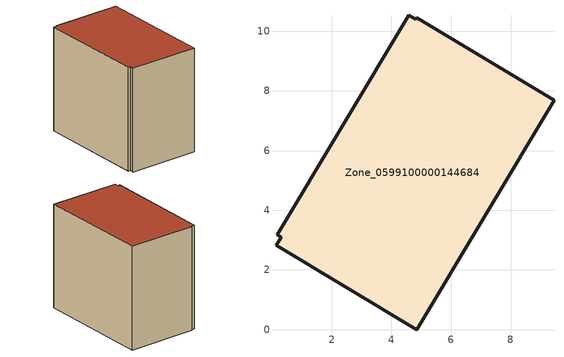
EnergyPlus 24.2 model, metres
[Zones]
Zone_0599100000144684
 floor ground (C_G): 0.13,2.83 0.3,3.1 0.17,3.19 4.59,10.53 4.82,10.4 4.85,10.45 9.45,7.69 4.85,0 z0
 wall outside (C_F): 9.45,7.69 4.85,10.45 4.82,10.4 4.59,10.53 0.17,3.19 0.3,3.1 0.13,2.83 4.85,0 9.45,7.69 z0:8.09
 roof outside (C_R): 0.3,3.1 0.13,2.83 4.85,0 9.45,7.69 4.85,10.45 4.82,10.4 4.59,10.53 0.17,3.19 z8.09
[BUILDING]
Pand.0599100000144684: North Axis=0; Terrain=City; Loads Convergence Tolerance Value=0.04; Temperature Convergence Tolerance Value=0.4; Solar Distribution=FullExterior; Maximum Number of Warmup Days=25; Minimum Number of Warmup Days=1
[Site:Location]
Rotterdam.The.Hague.AP_ZH_NLD Design_Conditions: Latitude=51.96; Longitude=4.45; Time Zone=1; Elevation=-4.5
[SITE:GROUNDTEMPERATURE:BUILDINGSURFACE]
18, 18, 18, 18, 18, 18, 18, 18, 18, 18, 18, 18
[MATERIAL] Thermal Absorptance=0.9; Solar Absorptance=0.7; Visible Absorptance=0.7
Name | Roughness | Thickness | Conductivity | Density | Specific Heat
G.TC.1975-1991 | MediumSmooth | 0.15 | 0.288461 | 540 | 1210
F.TC.1975-1991 | Rough | 0.3 | 0.230769 | 1920 | 840
R.TC.1975-1991 | MediumRough | 0.2 | 0.153846 | 1500 | 1000
[CONSTRUCTION]
C_G: G.TC.1975-1991
C_F: F.TC.1975-1991
C_R: R.TC.1975-1991
[ZONE]
Zone_0599100000144684: Type=1; Multiplier=1; Ceiling Height=Autocalculate; Volume=Autocalculate; Floor Area=autocalculate; Part of Total Floor Area=Yes
[ZONEINFILTRATION:DESIGNFLOWRATE]
Infil_Zone_0599100000144684: Zone or ZoneList or Space or SpaceList=Zone_0599100000144684; Schedule=AlwaysOn; Design Flow Rate Calculation Method=Flow/Area; Flow Rate per Floor Area=0.003; Constant Term Coefficient=1; Temperature Term Coefficient=0; Velocity Term Coefficient=0; Velocity Squared Term Coefficient=0
[HVACTEMPLATE:ZONE:IDEALLOADSAIRSYSTEM]
Zone_0599100000144684: Maximum Heating Supply Air Temperature=50; Minimum Cooling Supply Air Temperature=13; Maximum Heating Supply Air Humidity Ratio=0.0156; Minimum Cooling Supply Air Humidity Ratio=0.0077; Heating Limit=NoLimit; Cooling Limit=NoLimit; Dehumidification Control Type=ConstantSensibleHeatRatio; Cooling Sensible Heat Ratio=0.7; Dehumidification Setpoint=60; Humidification Control Type=None; Humidification Setpoint=30; Outdoor Air Method=None; Outdoor Air Flow Rate per Person=0.00944; Outdoor Air Flow Rate per Zone Floor Area=0; Outdoor Air Flow Rate per Zone=0; Demand Controlled Ventilation Type=None; Outdoor Air Economizer Type=NoEconomizer; Heat Recovery Type=None; Sensible Heat Recovery Effectiveness=0.7; Latent Heat Recovery Effectiveness=0.65
[ZONECONTROL:THERMOSTAT]
ThermostatControl_Zone_0599100000144684: Zone or ZoneList=Zone_0599100000144684; Control Type Schedule=DualSetpointControlType; Control 1=Thermostat_Zone_0599100000144684; Temperature Difference Between Cutout And Setpoint=0
[THERMOSTATSETPOINT:DUALSETPOINT]
Thermostat_Zone_0599100000144684: Heating Setpoint Temperature Schedule=HeatingSetpoint_Zone_0599100000144684; Cooling Setpoint Temperature Schedule=CoolingSetpoint_Zone_0599100000144684
[SCHEDULE:COMPACT]
HeatingSetpoint_Zone_0599100000144684: Through: 12/31, For: AllDays, Until: 24:00, 21
CoolingSetpoint_Zone_0599100000144684: Through: 12/31, For: AllDays, Until: 24:00, 24
DualSetpointControlType: Through: 12/31, For: AllDays, Until: 24:00, 4
AlwaysOn: Through: 12/31, For: AllDays, Until: 24:00, 1
